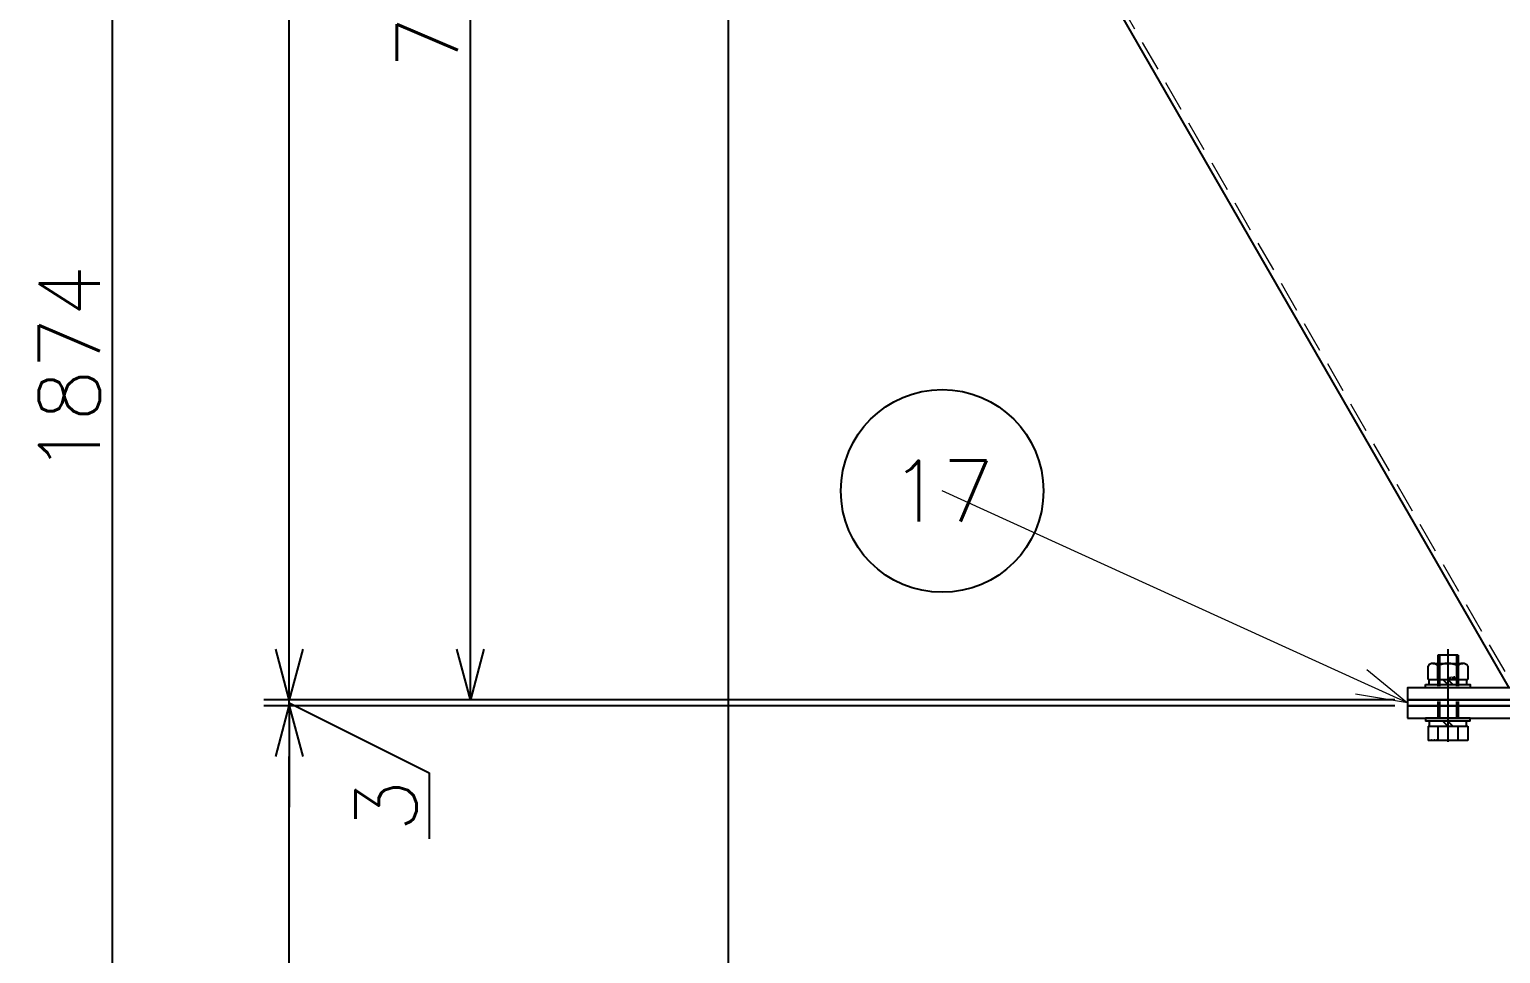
# Model space of a CAD drawing. Header units: millimetres. Extents: x 0 to 38884, y -3675 to 8056.
# Drawn here: x 24642 to 25368, y 2102 to 2557 of the extents above; entities that cross this region are included whole.
import ezdxf
from ezdxf import colors
from ezdxf.entities.mleader import LeaderData, LeaderLine
from ezdxf.enums import TextEntityAlignment as Align
from ezdxf.math import Vec2, Vec3

# ---------------------------------------------------------------- set-up
doc = ezdxf.new("R2010")
doc.units = ezdxf.units.MM
doc.header["$LTSCALE"] = 2.4
doc.header["$PDMODE"] = 99
doc.header["$PDSIZE"] = 1
doc.linetypes.add('CENTER2', pattern=[28.575, 19.05, -3.175, 3.175, -3.175])
doc.linetypes.add('HIDDEN', pattern=[9.525, 6.35, -3.175])
for name, color, linetype, lineweight in [('04_HIDDEN', 2, 'HIDDEN', 13), ('04_中心線', 1, 'CENTER2', 9), ('05_CENTER', 4, 'CENTER2', 13), ('08_DIM', 3, 'Continuous', 13)]:
    doc.layers.add(name, color=color, linetype=linetype, lineweight=lineweight)
doc.layers.add('10_DRAFT', color=8, linetype='Continuous', lineweight=0, plot=False)
doc.styles.add('KSS_TXT', font='txt.shx', dxfattribs={"bigfont": 'extfont2.shx'})
doc.styles.add('KSS_TXT_L', font='txt.shx', dxfattribs={"height": 3, "bigfont": 'extfont2.shx'})
doc.styles.get("Standard").update_dxf_attribs({"font": 'txt.shx', "bigfont": 'extfont2.shx'})
doc.dimstyles.new('KSS_DIM', dxfattribs={"dimscale": 2, "dimtxt": 3, "dimasz": 2.5, "dimexe": 1.25, "dimexo": 0.625, "dimtad": 1, "dimdsep": 46, "dimtxsty": 'KSS_TXT', "dimblk": 'OPEN30', "dimcen": 0, "dimazin": 2, "dimtfac": 0.75, "dimtmove": 0, "dimatfit": 3, "dimldrblk": 'OPEN30', "dimfxl": 1.25, "dimtolj": 1, "dimarcsym": 0})

# ---------------------------------------------------------------- blocks, each defined once
blk = doc.blocks.new('_Open30')
at = {"color": 0, "linetype": 'ByBlock', "lineweight": -2}
for p, q in [((-1, 0.268), (0, 0)), ((0, 0), (-1, -0.268)), ((0, 0), (-1, 0))]:
    blk.add_line(p, q, dxfattribs=at)
blk = doc.blocks.new('*D1208')
at = {"layer": '08_DIM', "color": 0, "lineweight": -2, "transparency": 16777216}
for p, q in [((24986.71, 1923), (24986.71, 2813.38)), ((25571.71, 2794.63), (25571.71, 2813.38)), ((25546.71, 2800.88), (25011.71, 2800.88))]:
    blk.add_line(p, q, dxfattribs=at)
at = {"layer": 'Defpoints', "color": 0, "transparency": 16777216}
for p in [(24986.71, 2800.88), (25571.71, 2788.38), (24986.71, 1916.75)]:
    blk.add_point(p, dxfattribs=at)
at = {"layer": '08_DIM', "color": 0, "lineweight": -2, "transparency": 16777216, "xscale": 25, "yscale": 25, "zscale": 25, "rotation": 180}
blk.add_blockref('_Open30', (24986.71, 2800.88), dxfattribs=at)
at = {"layer": '08_DIM', "color": 0, "lineweight": -2, "transparency": 16777216, "xscale": 25, "yscale": 25, "zscale": 25}
blk.add_blockref('_Open30', (25571.71, 2800.88), dxfattribs=at)
at = {"layer": '08_DIM', "color": 0, "transparency": 16777216, "insert": (25279.21, 2822.13), "char_height": 30, "attachment_point": 5, "style": 'KSS_TXT'}
blk.add_mtext('\\A1;585', dxfattribs=at)
blk = doc.blocks.new('*D1202')
at = {"layer": '08_DIM', "color": 0, "lineweight": -2, "transparency": 16777216}
for p, q in [((24925.46, 3326.75), (24670.12, 3326.75)), ((24682.62, 1477.75), (24682.62, 3301.75)), ((24715.71, 1452.75), (24670.12, 1452.75))]:
    blk.add_line(p, q, dxfattribs=at)
at = {"layer": 'Defpoints', "color": 0, "transparency": 16777216}
for p in [(24682.62, 3326.75), (24931.71, 3326.75), (24721.96, 1452.75)]:
    blk.add_point(p, dxfattribs=at)
at = {"layer": '08_DIM', "color": 0, "lineweight": -2, "transparency": 16777216, "xscale": 25, "yscale": 25, "zscale": 25}
for p, rotation in [((24682.62, 3326.75), 90), ((24682.62, 1452.75), 270)]:
    blk.add_blockref('_Open30', p, dxfattribs=dict(at, rotation=rotation))
at = {"layer": '08_DIM', "color": 0, "transparency": 16777216, "insert": (24661.37, 2389.75), "char_height": 30, "attachment_point": 5, "rotation": 90, "style": 'KSS_TXT'}
blk.add_mtext('\\A1;1874', dxfattribs=at)
blk = doc.blocks.new('A$C3B4E21F9_1')
at = {"color": 0}
blk.add_line((-700, -600), (-6, -200), dxfattribs=at)
blk.add_lwpolyline([(0, -250), (0, 250), (-6, 250), (-6, -250)], close=True, dxfattribs=at)
blk.add_lwpolyline([(0, -250), (0, 250), (-6, 250), (-6, -250)], close=True, dxfattribs=at)
at = {"layer": '04_HIDDEN'}
blk.add_line((-700.62, -597.7), (-7.15, -198.01), dxfattribs=at)
at = {"layer": '05_CENTER'}
blk.add_line((-13.47, -230), (7.65, -230), dxfattribs=at)
blk = doc.blocks.new('A$C1A3C2C0C_1_1_1')
at = {"color": 0}
for p, q in [((-9.81, 11), (9.81, 11)), ((-9.81, 4), (-9.81, 11)), ((-4.91, 4), (-4.91, 11)), ((4.91, 4), (4.91, 11)), ((9.81, 4), (9.81, 11)), ((-11, 1.5), (11, 1.5)), ((-11, 1.5), (-11, 0)), ((9.81, 4), (-9.81, 4)), ((-9.25, 4), (-9.25, 1.5)), ((0, 1.5), (-2.5, 4)), ((0, 4), (2.5, 1.5)), ((9.25, 1.5), (9.25, 4)), ((11, 0), (11, 1.5)), ((-11, 0), (11, 0))]:
    blk.add_line(p, q, dxfattribs=at)
at = {"color": 0, "linetype": 'CENTER2'}
blk.add_line((0, -34), (0, 14), dxfattribs=at)
at = {"color": 0, "linetype": 'HIDDEN'}
for p, q in [((-5, -31), (-5, 0)), ((-4.19, -31), (-4.19, 0)), ((4.19, -31), (4.19, 0)), ((5, -31), (5, 0)), ((-5, -31), (5, -31))]:
    blk.add_line(p, q, dxfattribs=at)
at = {"layer": '10_DRAFT', "style": 'KSS_TXT_L'}
blk.add_text('BT-M10x35L,SW,PW', height=0.3, dxfattribs=at).set_placement((5.1, 10.66))
blk = doc.blocks.new('M10Nza_1_1_1')
at = {"color": 0}
for p, q in [((-9.8, 4), (-9.8, 10.69)), ((-7.35, 12), (7.35, 12)), ((-4.9, 4), (-4.9, 10.69)), ((4.9, 10.69), (4.9, 4)), ((9.8, 10.69), (9.8, 4)), ((-9.8, 4), (9.8, 4)), ((-9.2, 1.5), (-9.2, 4)), ((0, 1.5), (-2.5, 4)), ((0, 4), (2.5, 1.5)), ((9.2, 4), (9.2, 1.5))]:
    blk.add_line(p, q, dxfattribs=at)
at = {"color": 0, "linetype": 'CENTER2'}
blk.add_line((0, 12), (0, 0), dxfattribs=at)
at = {"color": 0}
blk.add_lwpolyline([(-11, 1.5), (11, 1.5), (11, 0), (-11, 0)], close=True, dxfattribs=at)
for centre, radius, start, end in [((-7.35, 9.06), 2.94, 33.626, 146.374), ((0, 2.2), 9.8, 60, 120), ((7.35, 9.06), 2.94, 33.626, 146.374)]:
    blk.add_arc(centre, radius, start, end, dxfattribs=at)
at = {"layer": '10_DRAFT', "style": 'KSS_TXT'}
blk.add_text('M10', height=1.25, dxfattribs=at).set_placement((0.26, 4.12))
blk = doc.blocks.new('A$C74A21B1F_1')
at = {"color": 3}
blk.add_lwpolyline([(-250, 0), (250, 0), (250, 3), (-250, 3)], close=True, dxfattribs=at)
for name, p, rotation in [('A$C3B4E21F9_1', (0, 3), 270), ('A$C1A3C2C0C_1_1_1', (-230, -6), 180)]:
    blk.add_blockref(name, p, dxfattribs=dict(rotation=rotation))
blk.add_blockref('M10Nza_1_1_1', (-230, 9))
blk = doc.blocks.new('*D1174')
at = {"layer": '08_DIM', "color": 0, "lineweight": -2, "transparency": 16777216}
for p, q in [((24965.46, 2926.75), (24846.79, 2926.75)), ((24859.29, 2251.75), (24859.29, 2901.75)), ((25315.46, 2226.75), (24846.79, 2226.75))]:
    blk.add_line(p, q, dxfattribs=at)
at = {"layer": 'Defpoints', "color": 0, "transparency": 16777216}
for p in [(24859.29, 2926.75), (24971.71, 2926.75), (25321.71, 2226.75)]:
    blk.add_point(p, dxfattribs=at)
at = {"layer": '08_DIM', "color": 0, "lineweight": -2, "transparency": 16777216, "xscale": 25, "yscale": 25, "zscale": 25}
for p, rotation in [((24859.29, 2926.75), 90), ((24859.29, 2226.75), 270)]:
    blk.add_blockref('_Open30', p, dxfattribs=dict(at, rotation=rotation))
at = {"layer": '08_DIM', "color": 0, "transparency": 16777216, "insert": (24838.04, 2576.75), "char_height": 30, "attachment_point": 5, "rotation": 90, "style": 'KSS_TXT'}
blk.add_mtext('\\A1;700', dxfattribs=at)
blk = doc.blocks.new('*D1213')
at = {"layer": '08_DIM', "color": 0, "lineweight": -2, "transparency": 16777216}
for p, q in [((24925.46, 3326.75), (24757.42, 3326.75)), ((24769.92, 2251.75), (24769.92, 3301.75)), ((25315.46, 2226.75), (24757.42, 2226.75))]:
    blk.add_line(p, q, dxfattribs=at)
at = {"layer": 'Defpoints', "color": 0, "transparency": 16777216}
for p in [(24769.92, 3326.75), (24931.71, 3326.75), (25321.71, 2226.75)]:
    blk.add_point(p, dxfattribs=at)
at = {"layer": '08_DIM', "color": 0, "lineweight": -2, "transparency": 16777216, "xscale": 25, "yscale": 25, "zscale": 25}
for p, rotation in [((24769.92, 3326.75), 90), ((24769.92, 2226.75), 270)]:
    blk.add_blockref('_Open30', p, dxfattribs=dict(at, rotation=rotation))
at = {"layer": '08_DIM', "color": 0, "transparency": 16777216, "insert": (24748.67, 2776.75), "char_height": 30, "attachment_point": 5, "rotation": 90, "style": 'KSS_TXT'}
blk.add_mtext('\\A1;1100', dxfattribs=at)
blk = doc.blocks.new('*D1214')
at = {"layer": '08_DIM', "color": 0, "lineweight": -2, "transparency": 16777216}
for p, q in [((24769.92, 2251.75), (24769.92, 2276.75)), ((25315.46, 2226.75), (24757.42, 2226.75)), ((25315.46, 2223.75), (24757.42, 2223.75)), ((24769.92, 2223.75), (24769.92, 2226.75)), ((24769.92, 2223.75), (24769.92, 2226.75)), ((24769.92, 2225.25), (24838.91, 2190.75)), ((24769.92, 2198.75), (24769.92, 2173.75)), ((24838.91, 2190.75), (24838.91, 2158.25))]:
    blk.add_line(p, q, dxfattribs=at)
at = {"layer": 'Defpoints', "color": 0, "transparency": 16777216}
for p in [(24769.92, 2226.75), (25321.71, 2226.75), (25321.71, 2223.75)]:
    blk.add_point(p, dxfattribs=at)
at = {"layer": '08_DIM', "color": 0, "lineweight": -2, "transparency": 16777216, "xscale": 25, "yscale": 25, "zscale": 25}
for p, rotation in [((24769.92, 2226.75), 270), ((24769.92, 2223.75), 90)]:
    blk.add_blockref('_Open30', p, dxfattribs=dict(at, rotation=rotation))
at = {"layer": '08_DIM', "color": 0, "transparency": 16777216, "insert": (24817.66, 2174.5), "char_height": 30, "attachment_point": 5, "rotation": 90, "style": 'KSS_TXT'}
blk.add_mtext('\\A1;3', dxfattribs=at)
blk = doc.blocks.new('*D1215')
at = {"layer": '08_DIM', "color": 0, "lineweight": -2, "transparency": 16777216}
for p, q in [((25315.46, 2223.75), (24757.42, 2223.75)), ((24769.92, 1918.75), (24769.92, 2198.75)), ((24980.46, 1893.75), (24757.42, 1893.75))]:
    blk.add_line(p, q, dxfattribs=at)
at = {"layer": 'Defpoints', "color": 0, "transparency": 16777216}
for p in [(24769.92, 2223.75), (25321.71, 2223.75), (24986.71, 1893.75)]:
    blk.add_point(p, dxfattribs=at)
at = {"layer": '08_DIM', "color": 0, "lineweight": -2, "transparency": 16777216, "xscale": 25, "yscale": 25, "zscale": 25}
for p, rotation in [((24769.92, 2223.75), 90), ((24769.92, 1893.75), 270)]:
    blk.add_blockref('_Open30', p, dxfattribs=dict(at, rotation=rotation))
at = {"layer": '08_DIM', "color": 0, "transparency": 16777216, "insert": (24748.67, 2058.75), "char_height": 30, "attachment_point": 5, "rotation": 90, "style": 'KSS_TXT'}
blk.add_mtext('\\A1;330', dxfattribs=at)
blk = doc.blocks.new('*D1218')
at = {"layer": '08_DIM', "color": 0, "lineweight": -2, "transparency": 16777216}
blk.add_arc((26171.71, 2926.75), 218.87, 186.54817, 233.49402, dxfattribs=at)
at = {"layer": 'Defpoints', "color": 0, "transparency": 16777216}
for p in [(24971.71, 2926.75), (26171.71, 2926.75), (26171.71, 2926.75), (25966.06, 2851.84), (25771.71, 2232.75)]:
    blk.add_point(p, dxfattribs=at)
at = {"layer": '08_DIM', "color": 0, "lineweight": -2, "transparency": 16777216, "xscale": 25, "yscale": 25, "zscale": 25}
for p, rotation in [((25952.85, 2926.75), 93.27408702957806), ((26062.42, 2737.13), 326.7681031539855)]:
    blk.add_blockref('_Open30', p, dxfattribs=dict(at, rotation=rotation))
at = {"layer": '08_DIM', "color": 0, "transparency": 16777216, "insert": (26000.61, 2827.88), "char_height": 30, "attachment_point": 5, "rotation": 300.0211, "style": 'KSS_TXT'}
blk.add_mtext('\\A1;60°', dxfattribs=at)
blk = doc.blocks.new('AM_BALLOON1')
at = {"transparency": 16777216}
blk.add_circle((0, 0), 5, dxfattribs=at)
blk.add_attdef('B_NUMBER', text='', height=3, dxfattribs=at).set_placement((0, 0), align=Align.MIDDLE_CENTER)

msp = doc.modelspace()

# ---------------------------------------------------------------- linework, layer by layer
at = {"color": 0}
msp.add_lwpolyline([(25321.7122, 2217.7505), (25821.7122, 2217.7505), (25821.7122, 2223.7505), (25321.7122, 2223.7505)], close=True, dxfattribs=at)
at = {"layer": '04_中心線'}
msp.add_line((25341.7122, 2231.2181), (25341.7122, 2210.0968), dxfattribs=at)

# ---------------------------------------------------------------- block references
msp.add_blockref('A$C74A21B1F_1', (25571.7122, 2223.7505))

# ---------------------------------------------------------------- dimensions: what is measured, and where the dimension line sits
at = {"layer": '08_DIM', "color": 1}
for base, p1, p2, picture, middle in [((24682.6223, 3326.7505), (24721.9644, 1452.7505), (24931.7122, 3326.7505), '*D1202', (24661.3723, 2389.7505)), ((24769.9154, 3326.7505), (25321.7122, 2226.7505), (24931.7122, 3326.7505), '*D1213', (24748.6654, 2776.7505)), ((24859.2899, 2926.7505), (25321.7122, 2226.7505), (24971.7122, 2926.7505), '*D1174', (24838.0399, 2576.7505)), ((24769.9154, 2223.7505), (24986.7118, 1893.7505), (25321.7122, 2223.7505), '*D1215', (24748.6654, 2058.7505))]:
    dim = msp.add_linear_dim(base=base, p1=p1, p2=p2, angle=90, dimstyle='KSS_DIM', override={"dimscale": 10, "dimarcsym": 1}, dxfattribs=at)
    dim.commit()
    dim.dimension.update_dxf_attribs({"geometry": picture, "text_midpoint": middle})
dim = msp.add_angular_dim_2l(base=(25966.0636, 2851.8434), line1=((24971.7122, 2926.7505), (26171.7122, 2926.7505)), line2=((26171.7122, 2926.7505), (25771.7122, 2232.7505)), dimstyle='KSS_DIM', override={"dimscale": 10, "dimadec": 1}, dxfattribs=at)
dim.commit()
dim.dimension.update_dxf_attribs({"geometry": '*D1218', "text_midpoint": (26000.6079, 2827.8794)})
dim = msp.add_linear_dim(base=(24986.7118, 2800.8771), p1=(25571.7122, 2788.3771), p2=(24986.7118, 1916.7505), dimstyle='KSS_DIM', override={"dimscale": 10, "dimarcsym": 1}, dxfattribs=at)
dim.commit()
dim.dimension.update_dxf_attribs({"geometry": '*D1208', "text_midpoint": (25279.212, 2822.1271)})
at = {"layer": '08_DIM'}
dim = msp.add_linear_dim(base=(24769.9154, 2226.7505), p1=(25321.7122, 2223.7505), p2=(25321.7122, 2226.7505), angle=90, dimstyle='KSS_DIM', override={"dimscale": 10, "dimtmove": 1, "dimarcsym": 1}, dxfattribs=at)
dim.commit()
dim.dimension.update_dxf_attribs({"geometry": '*D1214', "text_midpoint": (24838.9059, 2184.4974), "dimtype": 160})

# ---------------------------------------------------------------- leaders
ml = msp.add_multileader_block('Standard', dxfattribs=at)
ml.set_content('AM_BALLOON1', color=256, scale=10)
ml.set_attribute('B_NUMBER', '17', width=0)
ml.set_leader_properties(color=256, linetype='ByLayer', lineweight=-1)
ml.set_arrow_properties(name='OPEN30')
ml.build(insert=Vec2(0, 0))
ml.multileader.update_dxf_attribs({"has_dogleg": 0, "text_right_attachment_type": 6, "dogleg_length": 0, "arrow_head_size": 25, "scale": 10, "block_connection_type": 1})
ctx = ml.context
ctx.base_point, ctx.scale, ctx.char_height, ctx.arrow_head_size, ctx.landing_gap_size, ctx.plane_origin = Vec3(25092.1344, 2329.7908), 10, 40, 25, 20, Vec3(25320.2122, 2225.2505)
ctx.right_attachment, ctx.attachment_type = 6, 1
notes = []
notes.append((ctx, [(0, (1, 1, 0), (25092.1344, 2329.7908), (-1, 0), 0, [(0, [(25321.7122, 2225.2505)], 0, [])])]))
ctx.block.insert = Vec3(25092.1344, 2329.7908)
for ctx, leaders in notes:
    for number, flags, end, landing, length, lines in leaders:
        leader = LeaderData()
        leader.index, (leader.has_last_leader_line, leader.has_dogleg_vector, leader.attachment_direction) = number, flags
        leader.last_leader_point, leader.dogleg_vector, leader.dogleg_length = Vec3(end), Vec3(landing), length
        for number, points, colour, breaks in lines:
            line = LeaderLine()
            line.index, line.vertices, line.color, line.breaks = number, Vec3.list(points), colors.encode_raw_color(colour), breaks
            leader.lines.append(line)
        ctx.leaders.append(leader)

doc.saveas('drawing.dxf')
